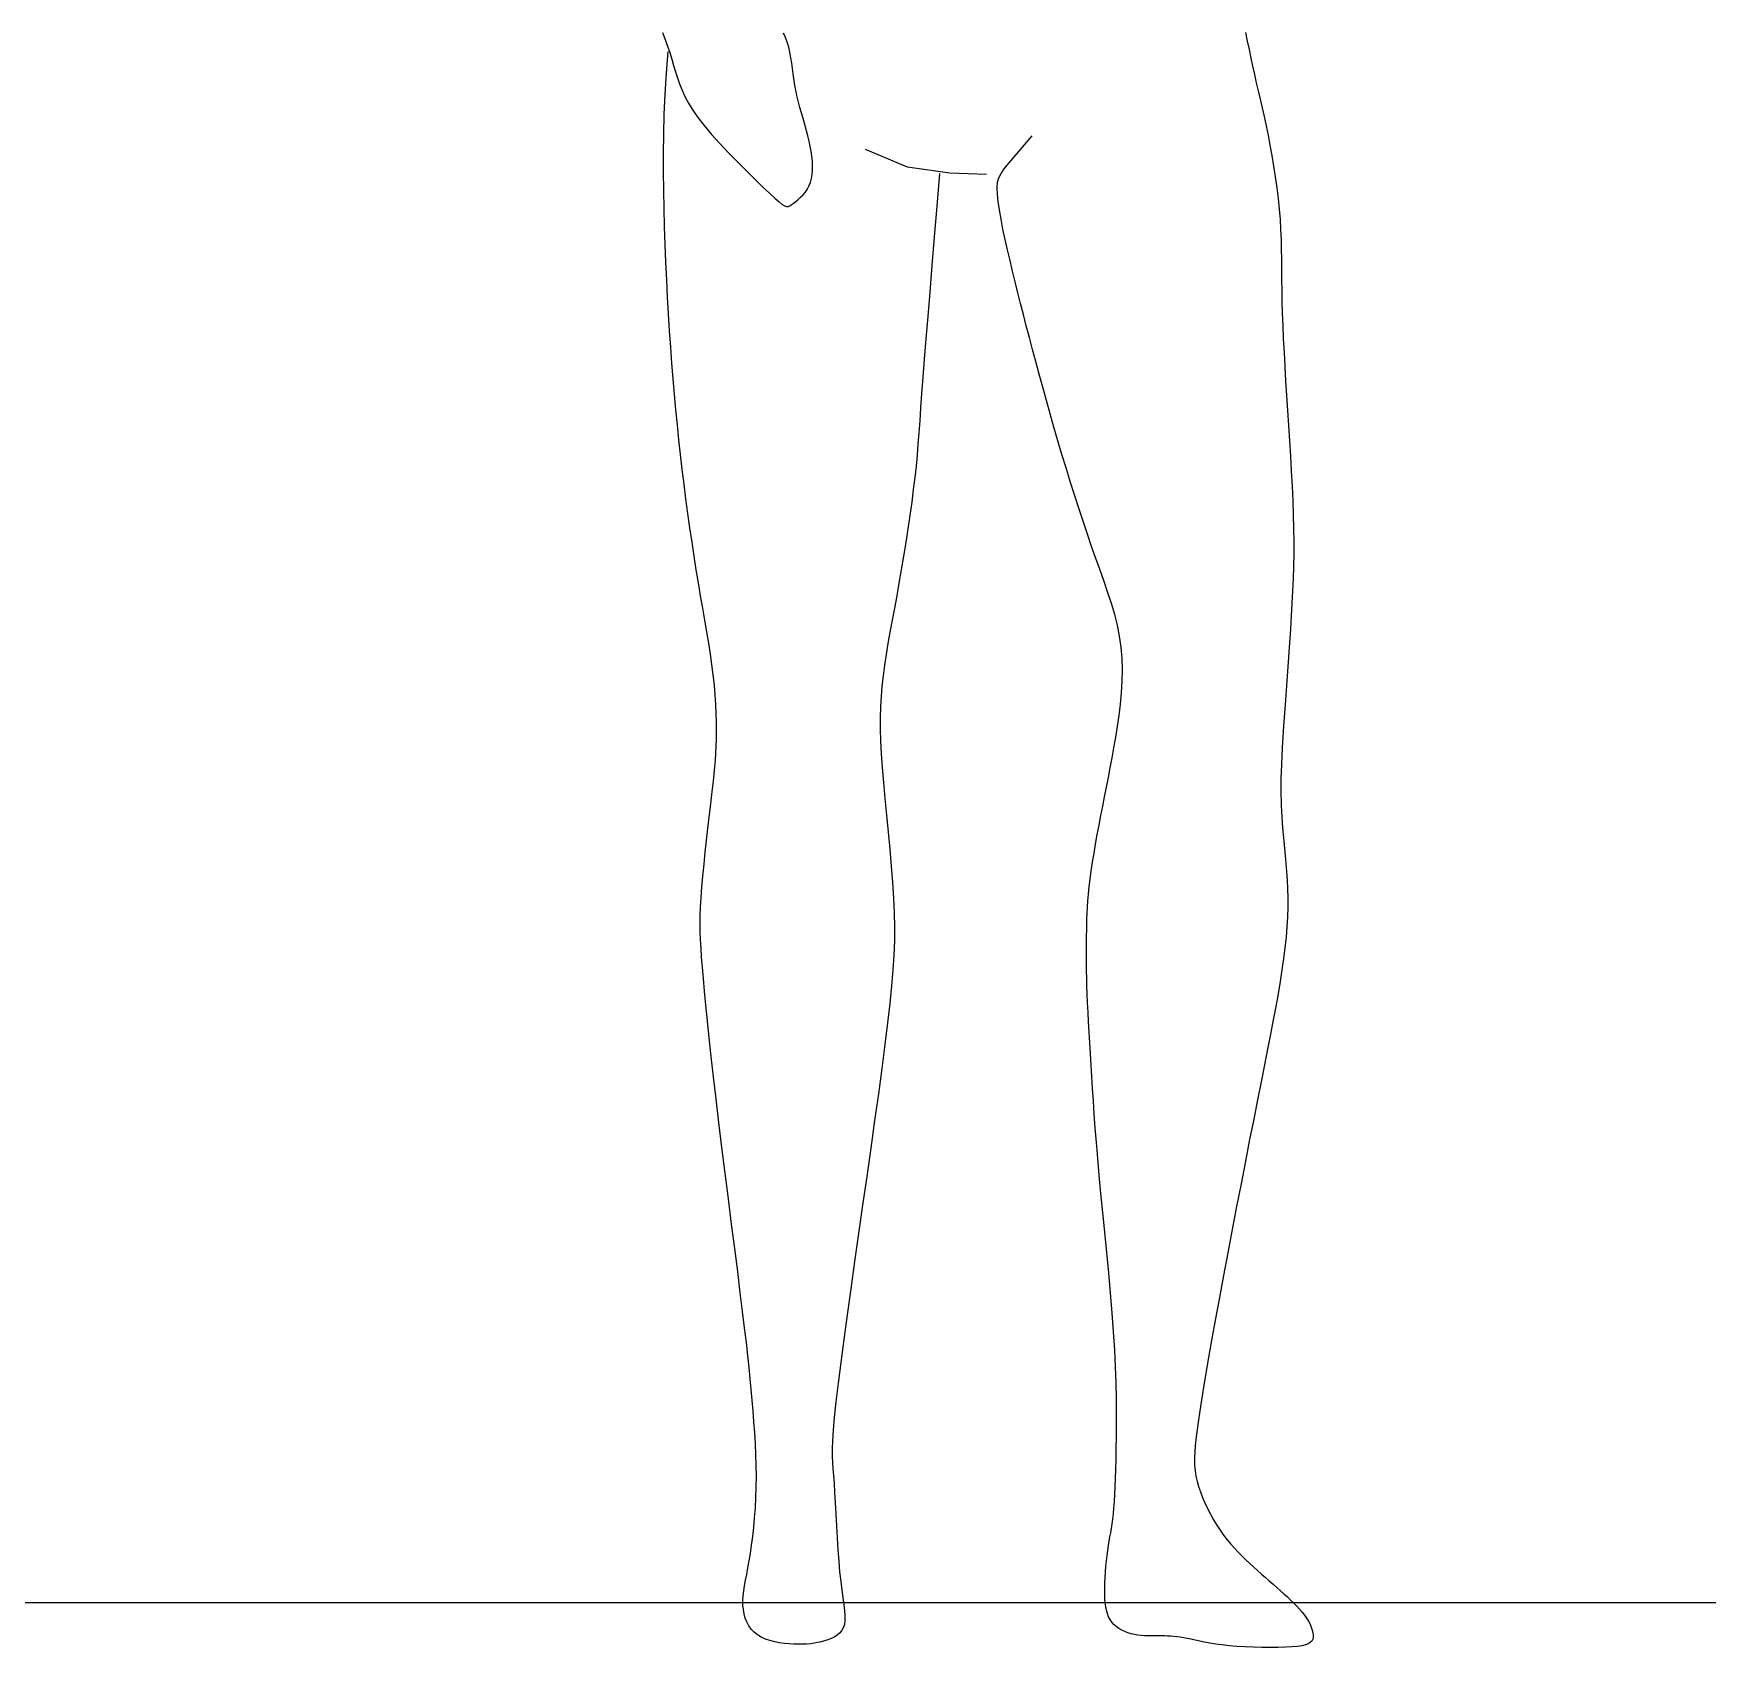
# Model space of a CAD drawing. Header units: millimetres. Extents: x -17017 to 2697, y 1903 to 18260.
# Drawn here: x -16981.3252 to -16981.1422, y 18247.9104 to 18248.0869 of the extents above; entities that cross this region are included whole.
import ezdxf

# ---------------------------------------------------------------- set-up
doc = ezdxf.new("R2010")
doc.units = ezdxf.units.MM
doc.layers.add('55', color=7, linetype='Continuous')
doc.layers.add('DIEN HOA', color=111, linetype='Continuous')

# ---------------------------------------------------------------- blocks, each defined once
blk = doc.blocks.new('Arch.Space.People65')
at = {"layer": 'DIEN HOA', "linetype": 'Continuous'}
for p, q in [((121.38222, 131.64594), (121.38119, 131.64126)), ((121.63366, 131.64332), (121.63477, 131.64566)), ((121.70086, 131.64589), (121.69944, 131.64222)), ((121.38022, 131.63662), (121.37927, 131.63203)), ((121.38119, 131.64126), (121.38022, 131.63662)), ((121.63127, 131.63516), (121.63193, 131.63803)), ((121.63193, 131.63803), (121.63272, 131.64077)), ((121.63272, 131.64077), (121.63366, 131.64332)), ((121.69815, 131.63859), (121.69698, 131.63499)), ((121.69944, 131.64222), (121.69815, 131.63859)), ((121.37831, 131.6275), (121.37731, 131.62301)), ((121.37927, 131.63203), (121.37831, 131.6275)), ((121.62983, 131.62631), (121.63024, 131.62924)), ((121.63024, 131.62924), (121.63071, 131.63221)), ((121.63071, 131.63221), (121.63127, 131.63516)), ((121.69484, 131.62795), (121.69381, 131.62453)), ((121.69589, 131.63144), (121.69484, 131.62795)), ((121.69698, 131.63499), (121.69589, 131.63144)), ((121.69873, 131.62374), (121.69776, 131.63567)), ((121.37628, 131.61853), (121.37523, 131.61403)), ((121.37731, 131.62301), (121.37628, 131.61853)), ((121.62831, 131.61592), (121.6287, 131.61827)), ((121.6287, 131.61827), (121.62908, 131.62078)), ((121.62908, 131.62078), (121.62945, 131.62347)), ((121.62945, 131.62347), (121.62983, 131.62631)), ((121.69275, 131.62118), (121.69159, 131.61786)), ((121.69381, 131.62453), (121.69275, 131.62118)), ((121.69946, 131.61226), (121.69873, 131.62374)), ((121.37416, 131.60947), (121.37308, 131.60481)), ((121.37523, 131.61403), (121.37416, 131.60947)), ((121.6264, 131.60722), (121.62694, 131.60938)), ((121.62694, 131.60938), (121.62743, 131.61152)), ((121.62743, 131.61152), (121.62788, 131.61368)), ((121.62788, 131.61368), (121.62831, 131.61592)), ((121.68866, 131.61103), (121.68673, 131.60742)), ((121.69025, 131.61449), (121.68866, 131.61103)), ((121.69159, 131.61786), (121.69025, 131.61449)), ((121.69996, 131.60118), (121.69946, 131.61226)), ((121.37199, 131.6), (121.37091, 131.59502)), ((121.37308, 131.60481), (121.37199, 131.6)), ((121.62371, 131.59764), (121.62445, 131.60022)), ((121.62445, 131.60022), (121.62516, 131.60268)), ((121.62516, 131.60268), (121.62581, 131.605)), ((121.62581, 131.605), (121.6264, 131.60722)), ((121.68438, 131.60359), (121.68153, 131.59949)), ((121.68673, 131.60742), (121.68438, 131.60359)), ((121.70027, 131.59042), (121.69996, 131.60118)), ((121.37091, 131.59502), (121.36984, 131.58982)), ((121.62144, 131.58943), (121.62217, 131.59222)), ((121.62217, 131.59222), (121.62294, 131.59496)), ((121.62294, 131.59496), (121.62371, 131.59764)), ((121.6781, 131.59505), (121.67406, 131.59026)), ((121.68153, 131.59949), (121.6781, 131.59505)), ((121.36879, 131.58437), (121.36778, 131.57873)), ((121.36984, 131.58982), (121.36879, 131.58437)), ((121.50402, 131.58322), (121.49884, 131.58945)), ((121.50822, 131.57835), (121.50402, 131.58322)), ((121.56699, 131.57241), (121.5899, 131.58204)), ((121.61963, 131.58105), (121.62014, 131.58382)), ((121.62014, 131.58382), (121.62075, 131.58662)), ((121.62075, 131.58662), (121.62144, 131.58943)), ((121.66954, 131.58522), (121.66473, 131.58009)), ((121.67406, 131.59026), (121.66954, 131.58522)), ((121.7004, 131.57996), (121.70027, 131.59042)), ((121.36681, 131.57294), (121.36591, 131.56706)), ((121.36778, 131.57873), (121.36681, 131.57294)), ((121.51153, 131.57454), (121.50822, 131.57835)), ((121.51404, 131.5715), (121.51153, 131.57454)), ((121.54388, 131.56915), (121.56699, 131.57241)), ((121.61886, 131.57315), (121.61897, 131.5757)), ((121.61889, 131.57069), (121.61886, 131.57315)), ((121.61897, 131.5757), (121.61924, 131.57834)), ((121.61924, 131.57834), (121.61963, 131.58105)), ((121.65979, 131.575), (121.6549, 131.57011)), ((121.66473, 131.58009), (121.65979, 131.575)), ((121.7004, 131.56972), (121.7004, 131.57996)), ((121.36591, 131.56706), (121.3651, 131.56114)), ((121.51584, 131.56893), (121.51404, 131.5715)), ((121.51703, 131.56655), (121.51584, 131.56893)), ((121.5177, 131.56407), (121.51703, 131.56655)), ((121.51793, 131.56119), (121.5177, 131.56407)), ((121.52373, 131.56826), (121.54388, 131.56915)), ((121.54941, 131.56885), (121.55092, 131.55097)), ((121.6191, 131.56834), (121.61889, 131.57069)), ((121.61949, 131.56611), (121.6191, 131.56834)), ((121.62007, 131.564), (121.61949, 131.56611)), ((121.62085, 131.56204), (121.62007, 131.564)), ((121.65025, 131.56556), (121.64602, 131.56149)), ((121.6549, 131.57011), (121.65025, 131.56556)), ((121.70027, 131.55966), (121.7004, 131.56972)), ((121.36438, 131.55525), (121.36377, 131.54943)), ((121.3651, 131.56114), (121.36438, 131.55525)), ((121.51741, 131.55356), (121.51782, 131.55767)), ((121.51782, 131.55767), (121.51793, 131.56119)), ((121.62184, 131.56023), (121.62085, 131.56204)), ((121.62299, 131.55857), (121.62184, 131.56023)), ((121.62426, 131.55706), (121.62299, 131.55857)), ((121.62559, 131.5557), (121.62426, 131.55706)), ((121.62693, 131.5545), (121.62559, 131.5557)), ((121.62822, 131.55345), (121.62693, 131.5545)), ((121.63946, 131.55537), (121.6372, 131.55339)), ((121.64238, 131.55806), (121.63946, 131.55537)), ((121.64602, 131.56149), (121.64238, 131.55806)), ((121.70006, 131.54972), (121.70027, 131.55966)), ((121.36377, 131.54943), (121.36329, 131.54374)), ((121.51584, 131.54389), (121.51673, 131.54894)), ((121.51673, 131.54894), (121.51741, 131.55356)), ((121.55092, 131.55097), (121.55233, 131.53422)), ((121.62943, 131.55256), (121.62822, 131.55345)), ((121.6305, 131.55182), (121.62943, 131.55256)), ((121.63139, 131.55124), (121.6305, 131.55182)), ((121.63222, 131.55089), (121.63139, 131.55124)), ((121.63309, 131.55086), (121.63222, 131.55089)), ((121.63413, 131.55121), (121.63309, 131.55086)), ((121.63546, 131.55203), (121.63413, 131.55121)), ((121.6372, 131.55339), (121.63546, 131.55203)), ((121.69979, 131.53985), (121.70006, 131.54972)), ((121.36295, 131.53822), (121.36273, 131.53282)), ((121.36329, 131.54374), (121.36295, 131.53822)), ((121.51356, 131.53289), (121.51477, 131.53851)), ((121.51477, 131.53851), (121.51584, 131.54389)), ((121.69945, 131.53007), (121.69979, 131.53985)), ((121.3626, 131.52747), (121.36252, 131.52209)), ((121.36273, 131.53282), (121.3626, 131.52747)), ((121.51089, 131.52127), (121.51225, 131.52711)), ((121.51225, 131.52711), (121.51356, 131.53289)), ((121.55233, 131.53422), (121.55364, 131.51859)), ((121.69906, 131.52039), (121.69945, 131.53007)), ((121.36252, 131.52209), (121.36248, 131.51663)), ((121.50949, 131.51544), (121.51089, 131.52127)), ((121.55364, 131.51859), (121.55485, 131.5041)), ((121.69862, 131.51082), (121.69906, 131.52039)), ((121.36245, 131.511), (121.36238, 131.50515)), ((121.36248, 131.51663), (121.36245, 131.511)), ((121.50662, 131.50372), (121.50807, 131.5096)), ((121.50807, 131.5096), (121.50949, 131.51544)), ((121.69813, 131.50138), (121.69862, 131.51082)), ((121.36227, 131.499), (121.36208, 131.4925)), ((121.36238, 131.50515), (121.36227, 131.499)), ((121.50513, 131.49778), (121.50662, 131.50372)), ((121.55485, 131.5041), (121.55595, 131.49074)), ((121.69759, 131.49209), (121.69813, 131.50138)), ((121.36208, 131.4925), (121.36183, 131.48566)), ((121.50201, 131.48558), (121.5036, 131.49174)), ((121.5036, 131.49174), (121.50513, 131.49778)), ((121.55595, 131.49074), (121.55695, 131.47853)), ((121.69702, 131.48295), (121.69759, 131.49209)), ((121.36183, 131.48566), (121.3615, 131.47851)), ((121.50036, 131.47926), (121.50201, 131.48558)), ((121.69641, 131.47398), (121.69702, 131.48295)), ((121.3615, 131.47851), (121.36112, 131.4711)), ((121.49685, 131.46603), (121.49864, 131.47275)), ((121.49864, 131.47275), (121.50036, 131.47926)), ((121.55695, 131.47853), (121.55783, 131.46745)), ((121.69576, 131.46521), (121.69641, 131.47398)), ((121.3607, 131.46344), (121.36023, 131.45558)), ((121.36112, 131.4711), (121.3607, 131.46344)), ((121.49499, 131.45913), (121.49685, 131.46603)), ((121.55783, 131.46745), (121.55859, 131.45752)), ((121.69508, 131.45659), (121.69576, 131.46521)), ((121.36023, 131.45558), (121.35973, 131.44755)), ((121.49306, 131.45206), (121.49499, 131.45913)), ((121.55859, 131.45752), (121.55924, 131.44869)), ((121.69436, 131.44812), (121.69508, 131.45659)), ((121.35973, 131.44755), (121.35921, 131.43937)), ((121.48902, 131.43756), (121.49107, 131.44487)), ((121.49107, 131.44487), (121.49306, 131.45206)), ((121.55924, 131.44869), (121.5598, 131.44082)), ((121.6936, 131.43977), (121.69436, 131.44812)), ((121.35921, 131.43937), (121.35867, 131.43108)), ((121.48691, 131.43019), (121.48902, 131.43756)), ((121.5598, 131.44082), (121.5603, 131.43371)), ((121.6928, 131.43152), (121.6936, 131.43977)), ((121.35867, 131.43108), (121.35814, 131.42274)), ((121.48475, 131.42276), (121.48691, 131.43019)), ((121.5603, 131.43371), (121.56077, 131.42716)), ((121.56077, 131.42716), (121.56125, 131.42097)), ((121.69195, 131.42334), (121.6928, 131.43152)), ((121.35814, 131.42274), (121.35762, 131.4144)), ((121.48254, 131.41532), (121.48475, 131.42276)), ((121.56125, 131.42097), (121.56176, 131.41496)), ((121.69106, 131.41522), (121.69195, 131.42334)), ((121.35762, 131.4144), (121.35714, 131.40612)), ((121.47799, 131.40048), (121.48028, 131.40788)), ((121.48028, 131.40788), (121.48254, 131.41532)), ((121.56176, 131.41496), (121.56233, 131.40893)), ((121.56233, 131.40893), (121.563, 131.40267)), ((121.69012, 131.40712), (121.69106, 131.41522)), ((121.35714, 131.40612), (121.3567, 131.39796)), ((121.47567, 131.39315), (121.47799, 131.40048)), ((121.563, 131.40267), (121.56379, 131.39605)), ((121.6881, 131.39098), (121.68913, 131.39903)), ((121.68913, 131.39903), (121.69012, 131.40712)), ((121.35633, 131.38997), (121.35604, 131.38222)), ((121.3567, 131.39796), (121.35633, 131.38997)), ((121.47333, 131.3859), (121.47567, 131.39315)), ((121.56379, 131.39605), (121.56469, 131.38911)), ((121.68703, 131.38299), (121.6881, 131.39098)), ((121.35604, 131.38222), (121.35585, 131.37475)), ((121.47098, 131.37877), (121.47333, 131.3859)), ((121.56469, 131.38911), (121.56569, 131.38191)), ((121.56569, 131.38191), (121.56677, 131.37454)), ((121.68593, 131.3751), (121.68703, 131.38299)), ((121.35585, 131.37475), (121.35577, 131.3676)), ((121.46629, 131.36498), (121.46863, 131.37179)), ((121.46863, 131.37179), (121.47098, 131.37877)), ((121.56677, 131.37454), (121.56792, 131.36708)), ((121.6848, 131.36732), (121.68593, 131.3751)), ((121.35577, 131.3676), (121.3558, 131.36071)), ((121.46397, 131.35838), (121.46629, 131.36498)), ((121.56792, 131.36708), (121.56912, 131.35962)), ((121.68365, 131.3597), (121.6848, 131.36732)), ((121.3558, 131.36071), (121.35592, 131.35398)), ((121.35592, 131.35398), (121.35613, 131.34734)), ((121.46168, 131.35198), (121.46397, 131.35838)), ((121.56912, 131.35962), (121.57037, 131.35223)), ((121.68248, 131.35225), (121.68365, 131.3597)), ((121.35613, 131.34734), (121.35642, 131.34068)), ((121.45737, 131.3397), (121.45947, 131.34577)), ((121.45947, 131.34577), (121.46168, 131.35198)), ((121.57037, 131.35223), (121.57163, 131.34499)), ((121.57163, 131.34499), (121.5729, 131.33798)), ((121.68011, 131.33801), (121.6813, 131.34502)), ((121.6813, 131.34502), (121.68248, 131.35225)), ((121.35642, 131.34068), (121.35677, 131.33393)), ((121.45543, 131.33372), (121.45737, 131.3397)), ((121.5729, 131.33798), (121.57416, 131.33119)), ((121.67894, 131.33124), (121.68011, 131.33801)), ((121.35677, 131.33393), (121.35719, 131.32699)), ((121.35719, 131.32699), (121.35766, 131.31978)), ((121.4522, 131.32188), (121.45369, 131.3278)), ((121.45369, 131.3278), (121.45543, 131.33372)), ((121.57416, 131.33119), (121.57539, 131.3246)), ((121.67779, 131.32468), (121.67894, 131.33124)), ((121.35766, 131.31978), (121.35818, 131.31224)), ((121.45014, 131.3099), (121.451, 131.31593)), ((121.451, 131.31593), (121.4522, 131.32188)), ((121.57539, 131.3246), (121.57657, 131.31821)), ((121.57657, 131.31821), (121.57768, 131.31199)), ((121.67567, 131.31216), (121.6767, 131.31832)), ((121.6767, 131.31832), (121.67779, 131.32468)), ((121.35818, 131.31224), (121.35872, 131.30448)), ((121.44965, 131.30377), (121.45014, 131.3099)), ((121.57768, 131.31199), (121.57869, 131.30594)), ((121.67473, 131.30618), (121.67567, 131.31216)), ((121.35872, 131.30448), (121.35927, 131.29662)), ((121.44949, 131.29754), (121.44965, 131.30377)), ((121.57869, 131.30594), (121.57959, 131.30004)), ((121.57959, 131.30004), (121.58035, 131.29427)), ((121.67316, 131.29472), (121.67389, 131.30037)), ((121.67389, 131.30037), (121.67473, 131.30618)), ((121.35927, 131.29662), (121.35983, 131.2888)), ((121.35983, 131.2888), (121.36037, 131.28117)), ((121.44962, 131.29128), (121.44949, 131.29754)), ((121.45, 131.28501), (121.44962, 131.29128)), ((121.58035, 131.29427), (121.58097, 131.28861)), ((121.58097, 131.28861), (121.58143, 131.28298)), ((121.67212, 131.28388), (121.67258, 131.28922)), ((121.67258, 131.28922), (121.67316, 131.29472)), ((121.36037, 131.28117), (121.36088, 131.27386)), ((121.45059, 131.27877), (121.45, 131.28501)), ((121.58143, 131.28298), (121.58173, 131.27726)), ((121.67178, 131.27872), (121.67212, 131.28388)), ((121.36088, 131.27386), (121.36134, 131.26699)), ((121.45133, 131.2726), (121.45059, 131.27877)), ((121.4522, 131.26655), (121.45133, 131.2726)), ((121.58173, 131.27726), (121.58187, 131.27137)), ((121.58187, 131.27137), (121.58185, 131.2652)), ((121.67143, 131.26895), (121.67156, 131.27373)), ((121.67156, 131.27373), (121.67178, 131.27872)), ((121.36134, 131.26699), (121.36174, 131.26072)), ((121.45314, 131.26064), (121.4522, 131.26655)), ((121.58185, 131.2652), (121.58167, 131.25867)), ((121.67139, 131.26437), (121.67143, 131.26895)), ((121.67144, 131.26001), (121.67139, 131.26437)), ((121.36174, 131.26072), (121.36208, 131.25513)), ((121.36208, 131.25513), (121.36234, 131.25018)), ((121.45412, 131.25492), (121.45314, 131.26064)), ((121.45512, 131.24936), (121.45412, 131.25492)), ((121.58167, 131.25867), (121.58132, 131.25166)), ((121.67155, 131.25588), (121.67144, 131.26001)), ((121.67173, 131.25197), (121.67155, 131.25588)), ((121.67197, 131.24821), (121.67173, 131.25197)), ((121.36234, 131.25018), (121.36255, 131.24578)), ((121.36255, 131.24578), (121.36269, 131.24185)), ((121.45614, 131.24393), (121.45512, 131.24936)), ((121.45717, 131.23861), (121.45614, 131.24393)), ((121.58082, 131.24407), (121.58015, 131.23587)), ((121.58132, 131.25166), (121.58082, 131.24407)), ((121.67227, 131.24447), (121.67197, 131.24821)), ((121.67264, 131.24067), (121.67227, 131.24447)), ((121.36269, 131.24185), (121.36278, 131.23829)), ((121.36278, 131.23829), (121.36283, 131.23502)), ((121.36283, 131.23502), (121.36283, 131.23196)), ((121.4582, 131.23336), (121.45717, 131.23861)), ((121.58015, 131.23587), (121.57936, 131.22715)), ((121.67306, 131.23669), (121.67264, 131.24067)), ((121.67355, 131.23243), (121.67306, 131.23669)), ((121.36273, 131.22611), (121.36264, 131.2232)), ((121.3628, 131.22901), (121.36273, 131.22611)), ((121.36283, 131.23196), (121.3628, 131.22901)), ((121.45924, 131.22817), (121.4582, 131.23336)), ((121.46026, 131.223), (121.45924, 131.22817)), ((121.57936, 131.22715), (121.57849, 131.21807)), ((121.6741, 131.22778), (121.67355, 131.23243)), ((121.67471, 131.22264), (121.6741, 131.22778)), ((121.36233, 131.21724), (121.36213, 131.21412)), ((121.3625, 131.22025), (121.36233, 131.21724)), ((121.36264, 131.2232), (121.3625, 131.22025)), ((121.46127, 131.21783), (121.46026, 131.223)), ((121.46226, 131.21263), (121.46127, 131.21783)), ((121.57849, 131.21807), (121.5776, 131.20878)), ((121.67538, 131.21695), (121.67471, 131.22264)), ((121.67609, 131.21082), (121.67538, 131.21695)), ((121.36159, 131.20746), (121.36125, 131.20385)), ((121.36188, 131.21088), (121.36159, 131.20746)), ((121.36213, 131.21412), (121.36188, 131.21088)), ((121.46321, 131.20745), (121.46226, 131.21263)), ((121.46412, 131.20231), (121.46321, 131.20745)), ((121.5776, 131.20878), (121.57672, 131.19945)), ((121.67681, 131.20438), (121.67609, 131.21082)), ((121.36087, 131.20001), (121.36048, 131.19596)), ((121.36125, 131.20385), (121.36087, 131.20001)), ((121.46498, 131.19727), (121.46412, 131.20231)), ((121.46577, 131.19236), (121.46498, 131.19727)), ((121.57672, 131.19945), (121.5759, 131.19022)), ((121.67752, 131.1978), (121.67681, 131.20438)), ((121.6782, 131.19123), (121.67752, 131.1978)), ((121.36008, 131.1917), (121.35972, 131.18724)), ((121.36048, 131.19596), (121.36008, 131.1917)), ((121.46648, 131.18763), (121.46577, 131.19236)), ((121.5759, 131.19022), (121.57519, 131.18124)), ((121.67881, 131.1848), (121.6782, 131.19123)), ((121.35941, 131.1826), (121.35919, 131.17779)), ((121.35972, 131.18724), (121.35941, 131.1826)), ((121.4671, 131.18312), (121.46648, 131.18763)), ((121.46763, 131.17886), (121.4671, 131.18312)), ((121.46804, 131.1749), (121.46763, 131.17886)), ((121.57519, 131.18124), (121.57463, 131.17269)), ((121.67935, 131.17867), (121.67881, 131.1848)), ((121.67978, 131.17299), (121.67935, 131.17867)), ((121.35919, 131.17779), (121.35907, 131.17282)), ((121.35907, 131.17282), (121.35908, 131.1677)), ((121.46836, 131.17119), (121.46804, 131.1749)), ((121.4686, 131.16771), (121.46836, 131.17119)), ((121.57463, 131.17269), (121.57426, 131.16464)), ((121.68009, 131.16785), (121.67978, 131.17299)), ((121.35908, 131.1677), (121.35924, 131.16245)), ((121.35924, 131.16245), (121.35956, 131.15704)), ((121.46877, 131.16441), (121.4686, 131.16771)), ((121.46888, 131.16125), (121.46877, 131.16441)), ((121.46895, 131.15821), (121.46888, 131.16125)), ((121.57426, 131.16464), (121.57409, 131.15692)), ((121.68027, 131.16315), (121.68009, 131.16785)), ((121.68034, 131.15872), (121.68027, 131.16315)), ((121.35956, 131.15704), (121.36002, 131.15146)), ((121.36002, 131.15146), (121.36063, 131.14569)), ((121.469, 131.15522), (121.46895, 131.15821)), ((121.46904, 131.15227), (121.469, 131.15522)), ((121.46908, 131.1493), (121.46904, 131.15227)), ((121.57409, 131.15692), (121.57414, 131.14931)), ((121.68013, 131.15003), (121.68029, 131.1544)), ((121.68029, 131.1544), (121.68034, 131.15872)), ((121.36063, 131.14569), (121.36137, 131.13972)), ((121.46911, 131.14628), (121.46908, 131.1493)), ((121.46914, 131.14317), (121.46911, 131.14628)), ((121.46914, 131.13993), (121.46914, 131.14317)), ((121.57414, 131.14931), (121.57441, 131.14156)), ((121.67953, 131.14047), (121.67988, 131.14544)), ((121.67988, 131.14544), (121.68013, 131.15003)), ((121.36137, 131.13972), (121.36225, 131.13353)), ((121.36225, 131.13353), (121.36325, 131.12709)), ((121.469, 131.12899), (121.46908, 131.13288)), ((121.46908, 131.13288), (121.46913, 131.13651)), ((121.46913, 131.13651), (121.46914, 131.13993)), ((121.57441, 131.14156), (121.57491, 131.13344)), ((121.57491, 131.13344), (121.57564, 131.12471)), ((121.67857, 131.12877), (121.67909, 131.13496)), ((121.67909, 131.13496), (121.67953, 131.14047)), ((121.36325, 131.12709), (121.36438, 131.12039)), ((121.4687, 131.1203), (121.46888, 131.12481)), ((121.46888, 131.12481), (121.469, 131.12899)), ((121.57564, 131.12471), (121.57662, 131.11515)), ((121.67795, 131.12184), (121.67857, 131.12877)), ((121.36438, 131.12039), (121.36562, 131.11341)), ((121.46823, 131.11038), (121.46849, 131.11549)), ((121.46849, 131.11549), (121.4687, 131.1203)), ((121.57662, 131.11515), (121.57785, 131.10451)), ((121.67722, 131.11414), (121.67795, 131.12184)), ((121.36562, 131.11341), (121.36699, 131.10609)), ((121.36699, 131.10609), (121.36847, 131.09838)), ((121.46795, 131.10502), (121.46823, 131.11038)), ((121.67542, 131.09631), (121.67639, 131.10565)), ((121.67639, 131.10565), (121.67722, 131.11414)), ((121.36847, 131.09838), (121.37007, 131.09022)), ((121.46729, 131.09361), (121.46763, 131.09942)), ((121.46763, 131.09942), (121.46795, 131.10502)), ((121.57785, 131.10451), (121.57933, 131.09264)), ((121.67433, 131.08611), (121.67542, 131.09631)), ((121.37007, 131.09022), (121.3718, 131.08155)), ((121.46657, 131.08145), (121.46694, 131.08761)), ((121.46694, 131.08761), (121.46729, 131.09361)), ((121.57933, 131.09264), (121.58104, 131.07966)), ((121.3718, 131.08155), (121.37364, 131.07232)), ((121.4662, 131.07514), (121.46657, 131.08145)), ((121.58104, 131.07966), (121.58292, 131.06576)), ((121.67308, 131.07501), (121.67433, 131.08611)), ((121.37364, 131.07232), (121.37562, 131.06246)), ((121.4658, 131.06862), (121.4662, 131.07514)), ((121.67168, 131.06298), (121.67308, 131.07501)), ((121.37562, 131.06246), (121.37771, 131.05192)), ((121.46488, 131.05468), (121.46537, 131.06182)), ((121.46537, 131.06182), (121.4658, 131.06862)), ((121.58292, 131.06576), (121.58495, 131.05113)), ((121.67013, 131.05004), (121.67168, 131.06298)), ((121.37771, 131.05192), (121.37993, 131.04068)), ((121.46434, 131.04711), (121.46488, 131.05468)), ((121.58495, 131.05113), (121.58708, 131.03598)), ((121.46371, 131.03906), (121.46434, 131.04711)), ((121.66845, 131.03642), (121.67013, 131.05004)), ((121.37993, 131.04068), (121.38225, 131.02885)), ((121.46299, 131.03045), (121.46371, 131.03906)), ((121.58708, 131.03598), (121.58928, 131.0205)), ((121.66669, 131.02243), (121.66845, 131.03642)), ((121.38225, 131.02885), (121.38462, 131.0166)), ((121.46216, 131.0212), (121.46299, 131.03045)), ((121.38462, 131.0166), (121.38704, 131.00409)), ((121.46122, 131.01129), (121.46216, 131.0212)), ((121.58928, 131.0205), (121.59151, 131.00488)), ((121.66491, 131.00834), (121.66669, 131.02243)), ((121.46019, 131.00084), (121.46122, 131.01129)), ((121.59151, 131.00488), (121.59372, 130.98932)), ((121.66314, 130.99447), (121.66491, 131.00834)), ((121.38704, 131.00409), (121.38945, 130.99146)), ((121.45911, 130.99001), (121.46019, 131.00084)), ((121.38945, 130.99146), (121.39184, 130.97887)), ((121.45802, 130.97895), (121.45911, 130.99001)), ((121.59372, 130.98932), (121.59589, 130.97402)), ((121.66143, 130.98109), (121.66314, 130.99447)), ((121.39184, 130.97887), (121.39417, 130.96649)), ((121.45695, 130.96782), (121.45802, 130.97895)), ((121.65983, 130.9685), (121.66143, 130.98109)), ((121.59589, 130.97402), (121.59798, 130.95914)), ((121.65838, 130.957), (121.65983, 130.9685)), ((121.39417, 130.96649), (121.39641, 130.95446)), ((121.45595, 130.95678), (121.45695, 130.96782)), ((121.59798, 130.95914), (121.59995, 130.94487)), ((121.39641, 130.95446), (121.39854, 130.94293)), ((121.45505, 130.946), (121.45595, 130.95678)), ((121.65712, 130.9468), (121.65838, 130.957)), ((121.39854, 130.94293), (121.40052, 130.93196)), ((121.45429, 130.93562), (121.45505, 130.946)), ((121.59995, 130.94487), (121.60178, 130.93139)), ((121.65603, 130.93779), (121.65712, 130.9468)), ((121.40052, 130.93196), (121.40236, 130.92161)), ((121.4537, 130.92578), (121.45429, 130.93562)), ((121.65509, 130.92978), (121.65603, 130.93779)), ((121.45326, 130.91649), (121.4537, 130.92578)), ((121.60178, 130.93139), (121.60343, 130.91886)), ((121.65359, 130.91603), (121.65429, 130.92259)), ((121.65429, 130.92259), (121.65509, 130.92978)), ((121.40236, 130.92161), (121.40403, 130.91193)), ((121.45296, 130.90774), (121.45326, 130.91649)), ((121.60343, 130.91886), (121.60488, 130.90747)), ((121.65297, 130.90992), (121.65359, 130.91603)), ((121.40403, 130.91193), (121.40553, 130.90297)), ((121.45277, 130.89952), (121.45296, 130.90774)), ((121.60488, 130.90747), (121.60609, 130.89739)), ((121.6519, 130.89828), (121.65241, 130.90406)), ((121.65241, 130.90406), (121.65297, 130.90992)), ((121.40553, 130.90297), (121.40683, 130.89478)), ((121.45269, 130.8918), (121.45277, 130.89952)), ((121.60609, 130.89739), (121.60702, 130.8888)), ((121.6514, 130.89243), (121.6519, 130.89828)), ((121.40683, 130.89478), (121.40792, 130.88742)), ((121.40792, 130.88742), (121.40879, 130.88092)), ((121.45268, 130.88458), (121.45269, 130.8918)), ((121.60702, 130.8888), (121.60767, 130.88179)), ((121.65052, 130.88048), (121.65094, 130.88648)), ((121.65094, 130.88648), (121.6514, 130.89243)), ((121.40879, 130.88092), (121.40943, 130.87533)), ((121.45272, 130.87784), (121.45268, 130.88458)), ((121.45281, 130.87157), (121.45272, 130.87784)), ((121.60767, 130.88179), (121.60805, 130.87613)), ((121.65016, 130.87446), (121.65052, 130.88048)), ((121.40943, 130.87533), (121.40983, 130.87053)), ((121.40983, 130.87053), (121.41001, 130.86639)), ((121.45292, 130.86574), (121.45281, 130.87157)), ((121.60819, 130.8676), (121.60804, 130.86409)), ((121.60805, 130.87613), (121.60821, 130.87151)), ((121.60821, 130.87151), (121.60819, 130.8676)), ((121.64969, 130.86244), (121.64988, 130.86843)), ((121.64988, 130.86843), (121.65016, 130.87446)), ((121.40974, 130.85956), (121.4093, 130.85662)), ((121.40998, 130.86278), (121.40974, 130.85956)), ((121.41001, 130.86639), (121.40998, 130.86278)), ((121.45305, 130.86035), (121.45292, 130.86574)), ((121.4532, 130.85538), (121.45305, 130.86035)), ((121.60778, 130.86067), (121.60746, 130.85702)), ((121.60804, 130.86409), (121.60778, 130.86067)), ((121.64961, 130.8565), (121.64969, 130.86244)), ((121.40784, 130.851), (121.40684, 130.84809)), ((121.40866, 130.85381), (121.40784, 130.851)), ((121.4093, 130.85662), (121.40866, 130.85381)), ((121.45338, 130.8508), (121.4532, 130.85538)), ((121.45358, 130.8466), (121.45338, 130.8508)), ((121.60712, 130.85283), (121.6068, 130.84785)), ((121.60746, 130.85702), (121.60712, 130.85283)), ((121.64966, 130.85065), (121.64961, 130.8565)), ((121.64984, 130.84492), (121.64966, 130.85065)), ((121.40436, 130.84202), (121.40291, 130.83894)), ((121.40567, 130.84508), (121.40436, 130.84202)), ((121.40684, 130.84809), (121.40567, 130.84508)), ((121.45382, 130.84276), (121.45358, 130.8466)), ((121.45409, 130.83926), (121.45382, 130.84276)), ((121.60648, 130.8422), (121.60616, 130.83605)), ((121.6068, 130.84785), (121.60648, 130.8422)), ((121.65013, 130.83933), (121.64984, 130.84492)), ((121.39967, 130.83285), (121.39792, 130.82993)), ((121.40134, 130.83587), (121.39967, 130.83285)), ((121.40291, 130.83894), (121.40134, 130.83587)), ((121.45439, 130.83608), (121.45409, 130.83926)), ((121.45473, 130.83321), (121.45439, 130.83608)), ((121.4551, 130.83057), (121.45473, 130.83321)), ((121.60616, 130.83605), (121.60583, 130.8296)), ((121.65054, 130.83391), (121.65013, 130.83933)), ((121.65103, 130.82869), (121.65054, 130.83391)), ((121.39225, 130.82195), (121.39025, 130.81957)), ((121.39419, 130.82447), (121.39225, 130.82195)), ((121.39608, 130.82712), (121.39419, 130.82447)), ((121.39792, 130.82993), (121.39608, 130.82712)), ((121.45549, 130.82811), (121.4551, 130.83057)), ((121.45589, 130.82576), (121.45549, 130.82811)), ((121.4563, 130.82345), (121.45589, 130.82576)), ((121.45671, 130.82112), (121.4563, 130.82345)), ((121.60547, 130.82301), (121.60507, 130.81648)), ((121.60583, 130.8296), (121.60547, 130.82301)), ((121.6516, 130.8237), (121.65103, 130.82869)), ((121.65221, 130.81896), (121.6516, 130.8237)), ((121.38406, 130.81301), (121.38195, 130.81097)), ((121.38616, 130.81512), (121.38406, 130.81301)), ((121.38822, 130.8173), (121.38616, 130.81512)), ((121.39025, 130.81957), (121.38822, 130.8173)), ((121.4571, 130.8187), (121.45671, 130.82112)), ((121.45749, 130.81613), (121.4571, 130.8187)), ((121.45784, 130.81337), (121.45749, 130.81613)), ((121.45817, 130.81044), (121.45784, 130.81337)), ((121.60507, 130.81648), (121.60461, 130.81019)), ((121.65287, 130.8145), (121.65221, 130.81896)), ((121.65354, 130.81035), (121.65287, 130.8145)), ((121.37554, 130.80506), (121.37341, 130.80315)), ((121.37768, 130.807), (121.37554, 130.80506)), ((121.37982, 130.80897), (121.37768, 130.807)), ((121.38195, 130.81097), (121.37982, 130.80897)), ((121.45846, 130.8074), (121.45817, 130.81044)), ((121.4587, 130.8043), (121.45846, 130.8074)), ((121.45889, 130.80121), (121.4587, 130.8043)), ((121.60409, 130.80433), (121.60351, 130.79903)), ((121.60461, 130.81019), (121.60409, 130.80433)), ((121.65422, 130.80654), (121.65354, 130.81035)), ((121.65487, 130.80302), (121.65422, 130.80654)), ((121.36508, 130.79581), (121.36309, 130.79406)), ((121.36712, 130.7976), (121.36508, 130.79581)), ((121.36919, 130.79942), (121.36712, 130.7976)), ((121.37128, 130.80127), (121.36919, 130.79942)), ((121.37341, 130.80315), (121.37128, 130.80127)), ((121.45903, 130.79816), (121.45889, 130.80121)), ((121.4591, 130.79523), (121.45903, 130.79816)), ((121.4591, 130.79245), (121.4591, 130.79523)), ((121.60289, 130.7943), (121.60231, 130.7901)), ((121.60351, 130.79903), (121.60289, 130.7943)), ((121.65548, 130.79976), (121.65487, 130.80302)), ((121.65602, 130.79674), (121.65548, 130.79976)), ((121.65645, 130.79391), (121.65602, 130.79674)), ((121.35414, 130.78564), (121.35262, 130.78399)), ((121.35577, 130.78729), (121.35414, 130.78564)), ((121.35749, 130.78895), (121.35577, 130.78729)), ((121.35929, 130.79063), (121.35749, 130.78895)), ((121.36116, 130.79233), (121.35929, 130.79063)), ((121.36309, 130.79406), (121.36116, 130.79233)), ((121.4582, 130.78334), (121.45858, 130.78534)), ((121.45858, 130.78534), (121.45885, 130.78751)), ((121.45885, 130.78751), (121.45902, 130.78988)), ((121.45902, 130.78988), (121.4591, 130.79245)), ((121.60179, 130.78639), (121.6014, 130.78313)), ((121.60231, 130.7901), (121.60179, 130.78639)), ((121.65677, 130.79123), (121.65645, 130.79391)), ((121.65673, 130.78375), (121.65693, 130.78618)), ((121.65694, 130.78866), (121.65677, 130.79123)), ((121.65693, 130.78618), (121.65694, 130.78866)), ((121.34776, 130.77734), (121.3469, 130.7757)), ((121.34877, 130.779), (121.34776, 130.77734)), ((121.34993, 130.78067), (121.34877, 130.779)), ((121.35121, 130.78233), (121.34993, 130.78067)), ((121.35262, 130.78399), (121.35121, 130.78233)), ((121.45415, 130.77565), (121.45528, 130.77692)), ((121.45528, 130.77692), (121.45624, 130.77832)), ((121.45624, 130.77832), (121.45704, 130.77984)), ((121.45704, 130.77984), (121.45769, 130.78152)), ((121.45769, 130.78152), (121.4582, 130.78334)), ((121.6014, 130.78313), (121.60119, 130.78027)), ((121.60119, 130.78027), (121.6012, 130.77779)), ((121.6012, 130.77779), (121.60149, 130.77564)), ((121.65379, 130.77494), (121.65486, 130.77696)), ((121.65486, 130.77696), (121.65571, 130.77912)), ((121.65571, 130.77912), (121.65633, 130.78139)), ((121.65633, 130.78139), (121.65673, 130.78375)), ((121.34531, 130.77113), (121.34515, 130.76979)), ((121.34515, 130.76979), (121.34518, 130.76857)), ((121.34518, 130.76857), (121.34543, 130.7675)), ((121.34567, 130.77258), (121.34531, 130.77113)), ((121.34543, 130.7675), (121.34593, 130.76656)), ((121.3462, 130.77411), (121.34567, 130.77258)), ((121.3469, 130.7757), (121.3462, 130.77411)), ((121.40719, 130.76648), (121.40964, 130.767)), ((121.40964, 130.767), (121.41189, 130.76749)), ((121.41189, 130.76749), (121.41399, 130.76793)), ((121.41399, 130.76793), (121.41597, 130.76831)), ((121.41597, 130.76831), (121.41786, 130.76862)), ((121.41786, 130.76862), (121.41966, 130.76886)), ((121.41966, 130.76886), (121.4214, 130.76906)), ((121.4214, 130.76906), (121.42311, 130.7692)), ((121.42311, 130.7692), (121.4248, 130.7693)), ((121.4248, 130.7693), (121.4265, 130.76936)), ((121.4265, 130.76936), (121.42822, 130.76939)), ((121.42822, 130.76939), (121.42998, 130.76939)), ((121.42998, 130.76939), (121.43178, 130.76937)), ((121.43178, 130.76937), (121.43361, 130.76937)), ((121.43361, 130.76937), (121.43546, 130.76939)), ((121.43546, 130.76939), (121.43732, 130.76945)), ((121.43732, 130.76945), (121.43919, 130.76958)), ((121.43919, 130.76958), (121.44105, 130.76979)), ((121.44105, 130.76979), (121.4429, 130.77011)), ((121.4429, 130.77011), (121.44473, 130.77054)), ((121.44473, 130.77054), (121.44651, 130.77109)), ((121.44651, 130.77109), (121.44824, 130.77176)), ((121.44824, 130.77176), (121.44988, 130.77255)), ((121.44988, 130.77255), (121.45143, 130.77346)), ((121.45143, 130.77346), (121.45285, 130.77449)), ((121.45285, 130.77449), (121.45415, 130.77565)), ((121.60149, 130.77564), (121.60209, 130.77378)), ((121.60209, 130.77378), (121.60298, 130.77218)), ((121.60298, 130.77218), (121.60413, 130.77083)), ((121.60413, 130.77083), (121.60548, 130.76968)), ((121.60548, 130.76968), (121.60702, 130.76872)), ((121.60702, 130.76872), (121.60869, 130.76791)), ((121.60869, 130.76791), (121.61046, 130.76723)), ((121.61046, 130.76723), (121.61229, 130.76665)), ((121.6396, 130.76613), (121.64219, 130.7668)), ((121.64219, 130.7668), (121.64467, 130.76765)), ((121.64467, 130.76765), (121.64698, 130.76868)), ((121.64698, 130.76868), (121.64906, 130.76993)), ((121.64906, 130.76993), (121.65089, 130.7714)), ((121.65089, 130.7714), (121.65247, 130.77308)), ((121.65247, 130.77308), (121.65379, 130.77494)), ((121.34593, 130.76656), (121.34673, 130.76574)), ((121.34673, 130.76574), (121.34787, 130.76505)), ((121.34787, 130.76505), (121.34941, 130.76447)), ((121.34941, 130.76447), (121.35137, 130.764)), ((121.35137, 130.764), (121.35383, 130.76362)), ((121.35383, 130.76362), (121.35681, 130.76334)), ((121.35681, 130.76334), (121.36033, 130.76314)), ((121.36033, 130.76314), (121.36431, 130.76302)), ((121.36431, 130.76302), (121.36863, 130.76299)), ((121.36863, 130.76299), (121.37317, 130.76303)), ((121.37317, 130.76303), (121.3778, 130.76315)), ((121.3778, 130.76315), (121.3824, 130.76335)), ((121.3824, 130.76335), (121.38687, 130.76363)), ((121.38687, 130.76363), (121.39108, 130.76398)), ((121.39108, 130.76398), (121.39493, 130.76441)), ((121.39493, 130.76441), (121.39844, 130.76488)), ((121.39844, 130.76488), (121.40163, 130.7654)), ((121.40163, 130.7654), (121.40454, 130.76594)), ((121.40454, 130.76594), (121.40719, 130.76648)), ((121.61229, 130.76665), (121.61416, 130.76615)), ((121.61416, 130.76615), (121.61606, 130.76572)), ((121.61606, 130.76572), (121.61802, 130.76538)), ((121.61802, 130.76538), (121.62004, 130.76511)), ((121.62004, 130.76511), (121.62215, 130.76492)), ((121.62215, 130.76492), (121.62435, 130.76481)), ((121.62435, 130.76481), (121.62665, 130.76479)), ((121.62665, 130.76479), (121.62908, 130.76485)), ((121.62908, 130.76485), (121.63163, 130.76499)), ((121.63163, 130.76499), (121.63427, 130.76525)), ((121.63427, 130.76525), (121.63695, 130.76562)), ((121.63695, 130.76562), (121.6396, 130.76613))]:
    blk.add_line(p, q, dxfattribs=at)

msp = doc.modelspace()

# ---------------------------------------------------------------- linework, layer by layer
at = {"layer": '55', "linetype": 'ByBlock'}
msp.add_line((-16982.33322, 18247.91532), (-16978.52455, 18247.91532), dxfattribs=at)

# ---------------------------------------------------------------- block references
at = {"xscale": -0.2, "yscale": 0.2, "zscale": 0.2, "rotation": 359.9999999999933}
msp.add_blockref('Arch.Space.People65', (-16956.91626, 18221.75779), dxfattribs=at)

doc.saveas('drawing.dxf')
